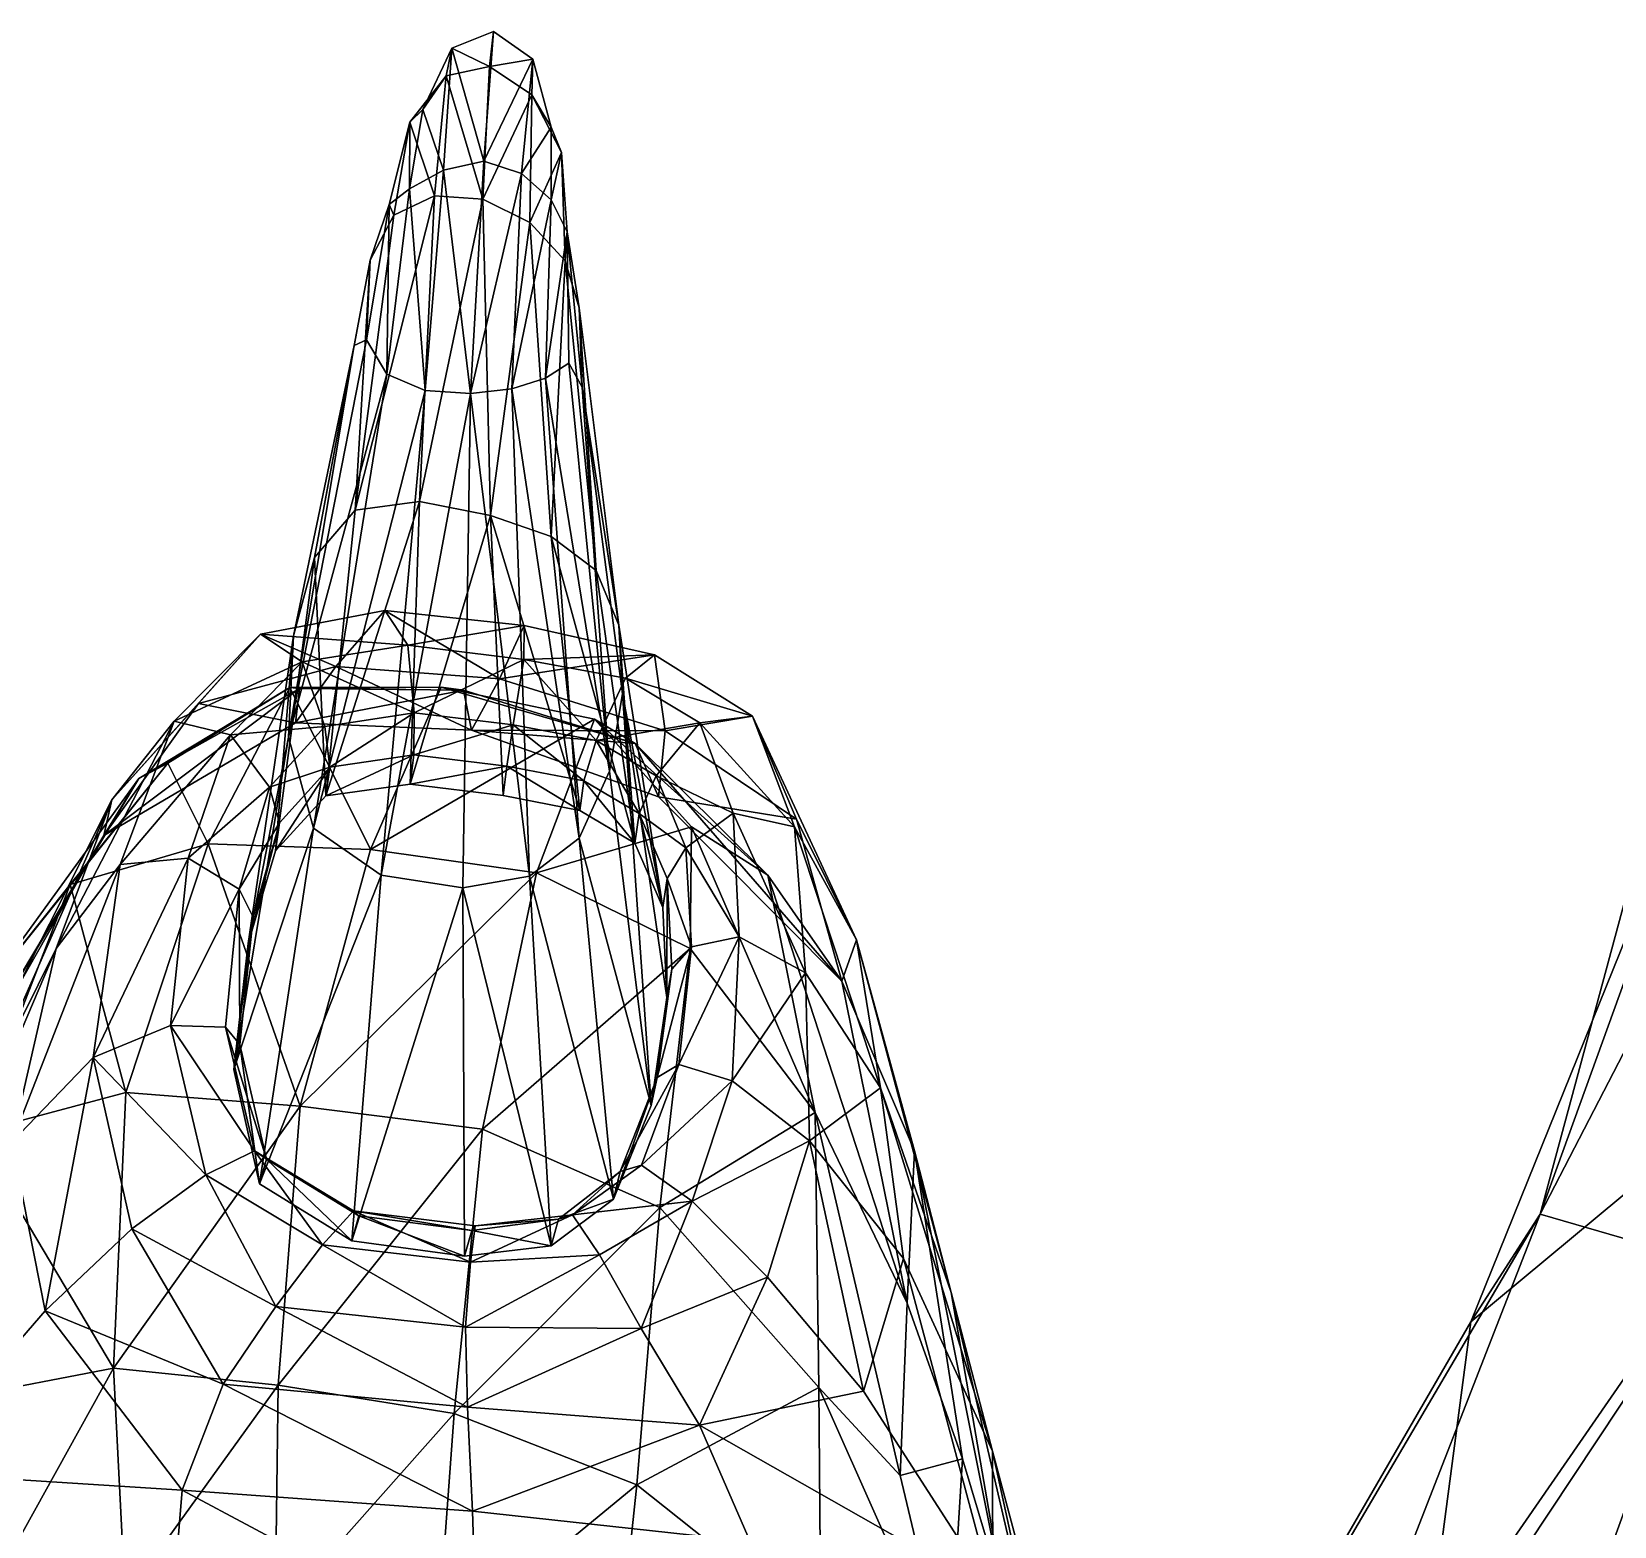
# Model space of a CAD drawing. Extents: x -76 to 76, y -20 to 79.
# Drawn here: x -5.018 to -2.547, y 14.537 to 16.873 of the extents above; entities that cross this region are included whole.
import ezdxf

# ---------------------------------------------------------------- set-up
doc = ezdxf.new("R2010")
doc.units = 0

msp = doc.modelspace()

# ---------------------------------------------------------------- linework, layer by layer
for points in [[(-4.3125, 16.6702, 9.1758), (-4.2972, 16.8726, 9.2637), (-4.3621, 16.8466, 9.2301)], [(-4.3621, 16.8466, 9.2301), (-4.2972, 16.8726, 9.2637), (-4.3032, 16.818, 9.108)], [(-4.2358, 16.8298, 9.2412), (-4.2972, 16.8726, 9.2637), (-4.3125, 16.6702, 9.1758)], [(-4.3032, 16.818, 9.108), (-4.2972, 16.8726, 9.2637), (-4.2358, 16.8298, 9.2412)], [(-4.3751, 16.656, 9.1521), (-4.3621, 16.8466, 9.2301), (-4.4075, 16.7509, 9.1352)], [(-4.3621, 16.8466, 9.2301), (-4.3711, 16.8033, 9.0856), (-4.4075, 16.7509, 9.1352)], [(-4.3751, 16.656, 9.1521), (-4.3125, 16.6702, 9.1758), (-4.3621, 16.8466, 9.2301)], [(-4.3711, 16.8033, 9.0856), (-4.3621, 16.8466, 9.2301), (-4.3032, 16.818, 9.108)], [(-4.3711, 16.8033, 9.0856), (-4.3032, 16.818, 9.108), (-4.3136, 16.6108, 8.7884)], [(-4.3032, 16.818, 9.108), (-4.2372, 16.7741, 9.0992), (-4.3136, 16.6108, 8.7884)], [(-4.2536, 16.6508, 9.1576), (-4.2358, 16.8298, 9.2412), (-4.3125, 16.6702, 9.1758)], [(-4.2372, 16.7741, 9.0992), (-4.3032, 16.818, 9.108), (-4.2358, 16.8298, 9.2412)], [(-4.2358, 16.8298, 9.2412), (-4.2536, 16.6508, 9.1576), (-4.207, 16.7233, 9.1503)], [(-4.2372, 16.7741, 9.0992), (-4.2358, 16.8298, 9.2412), (-4.207, 16.7233, 9.1503)], [(-4.3711, 16.8033, 9.0856), (-4.3893, 16.6161, 8.7863), (-4.4278, 16.7312, 9.0419)], [(-4.3711, 16.8033, 9.0856), (-4.4278, 16.7312, 9.0419), (-4.4075, 16.7509, 9.1352)], [(-4.3893, 16.6161, 8.7863), (-4.3711, 16.8033, 9.0856), (-4.3136, 16.6108, 8.7884)], [(-4.2372, 16.7741, 9.0992), (-4.2405, 16.5742, 8.7977), (-4.3136, 16.6108, 8.7884)], [(-4.2372, 16.7741, 9.0992), (-4.1909, 16.6839, 9.0626), (-4.2405, 16.5742, 8.7977)], [(-4.1909, 16.6839, 9.0626), (-4.2372, 16.7741, 9.0992), (-4.207, 16.7233, 9.1503)], [(-4.4286, 16.6271, 9.0885), (-4.3751, 16.656, 9.1521), (-4.4075, 16.7509, 9.1352)], [(-4.4286, 16.6271, 9.0885), (-4.4075, 16.7509, 9.1352), (-4.4278, 16.7312, 9.0419)], [(-4.4602, 16.6027, 8.987), (-4.4278, 16.7312, 9.0419), (-4.4529, 16.5858, 8.7895)], [(-4.4602, 16.6027, 8.987), (-4.4286, 16.6271, 9.0885), (-4.4278, 16.7312, 9.0419)], [(-4.3893, 16.6161, 8.7863), (-4.4529, 16.5858, 8.7895), (-4.4278, 16.7312, 9.0419)], [(-4.2536, 16.6508, 9.1576), (-4.2073, 16.6099, 9.0992), (-4.207, 16.7233, 9.1503)], [(-4.1909, 16.6839, 9.0626), (-4.207, 16.7233, 9.1503), (-4.2073, 16.6099, 9.0992)], [(-4.3125, 16.6702, 9.1758), (-4.3751, 16.656, 9.1521), (-4.3332, 16.3073, 8.9284)], [(-4.2536, 16.6508, 9.1576), (-4.3125, 16.6702, 9.1758), (-4.3332, 16.3073, 8.9284)], [(-4.1909, 16.6839, 9.0626), (-4.1853, 16.5147, 8.8071), (-4.2405, 16.5742, 8.7977)], [(-4.1823, 16.5596, 9.0019), (-4.1909, 16.6839, 9.0626), (-4.2073, 16.6099, 9.0992)], [(-4.1909, 16.6839, 9.0626), (-4.1823, 16.5596, 9.0019), (-4.1853, 16.5147, 8.8071)], [(-4.3751, 16.656, 9.1521), (-4.4286, 16.6271, 9.0885), (-4.404, 16.3122, 8.9194)], [(-4.3751, 16.656, 9.1521), (-4.404, 16.3122, 8.9194), (-4.3332, 16.3073, 8.9284)], [(-4.2687, 16.3144, 8.9207), (-4.2536, 16.6508, 9.1576), (-4.3332, 16.3073, 8.9284)], [(-4.2536, 16.6508, 9.1576), (-4.2687, 16.3144, 8.9207), (-4.2073, 16.6099, 9.0992)], [(-4.4128, 16.1386, 7.9782), (-4.513, 16.125, 8.0215), (-4.3893, 16.6161, 8.7863)], [(-4.513, 16.125, 8.0215), (-4.4529, 16.5858, 8.7895), (-4.3893, 16.6161, 8.7863)], [(-4.4286, 16.6271, 9.0885), (-4.4639, 16.3374, 8.8924), (-4.404, 16.3122, 8.9194)], [(-4.4286, 16.6271, 9.0885), (-4.4602, 16.6027, 8.987), (-4.4639, 16.3374, 8.8924)], [(-4.4128, 16.1386, 7.9782), (-4.3893, 16.6161, 8.7863), (-4.3136, 16.6108, 8.7884)], [(-4.4602, 16.6027, 8.987), (-4.4898, 16.5154, 8.7963), (-4.4957, 16.3909, 8.846)], [(-4.4602, 16.6027, 8.987), (-4.4957, 16.3909, 8.846), (-4.4639, 16.3374, 8.8924)], [(-4.4898, 16.5154, 8.7963), (-4.4602, 16.6027, 8.987), (-4.4529, 16.5858, 8.7895)], [(-4.3021, 16.1166, 7.9562), (-4.4128, 16.1386, 7.9782), (-4.3136, 16.6108, 8.7884)], [(-4.3021, 16.1166, 7.9562), (-4.3136, 16.6108, 8.7884), (-4.2405, 16.5742, 8.7977)], [(-4.2687, 16.3144, 8.9207), (-4.2158, 16.3311, 8.8953), (-4.2073, 16.6099, 9.0992)], [(-4.1823, 16.5596, 9.0019), (-4.2073, 16.6099, 9.0992), (-4.2158, 16.3311, 8.8953)], [(-4.4898, 16.5154, 8.7963), (-4.4529, 16.5858, 8.7895), (-4.513, 16.125, 8.0215)], [(-4.2069, 16.0841, 7.9795), (-4.3021, 16.1166, 7.9562), (-4.2405, 16.5742, 8.7977)], [(-4.2069, 16.0841, 7.9795), (-4.2405, 16.5742, 8.7977), (-4.1853, 16.5147, 8.8071)], [(-4.1797, 16.3548, 8.851), (-4.1823, 16.5596, 9.0019), (-4.2158, 16.3311, 8.8953)], [(-4.1823, 16.5596, 9.0019), (-4.1633, 16.4411, 8.8094), (-4.1853, 16.5147, 8.8071)], [(-4.1823, 16.5596, 9.0019), (-4.1797, 16.3548, 8.851), (-4.1589, 16.3169, 8.736)], [(-4.1633, 16.4411, 8.8094), (-4.1823, 16.5596, 9.0019), (-4.1589, 16.3169, 8.736)], [(-4.5768, 16.0509, 8.0619), (-4.4898, 16.5154, 8.7963), (-4.513, 16.125, 8.0215)], [(-4.4898, 16.5154, 8.7963), (-4.5768, 16.0509, 8.0619), (-4.5146, 16.3822, 8.7309)], [(-4.4898, 16.5154, 8.7963), (-4.5146, 16.3822, 8.7309), (-4.4957, 16.3909, 8.846)], [(-4.1368, 16.0305, 8.0226), (-4.2069, 16.0841, 7.9795), (-4.1853, 16.5147, 8.8071)], [(-4.1368, 16.0305, 8.0226), (-4.1853, 16.5147, 8.8071), (-4.1633, 16.4411, 8.8094)], [(-4.1012, 15.9455, 8.0599), (-4.1368, 16.0305, 8.0226), (-4.1633, 16.4411, 8.8094)], [(-4.1012, 15.9455, 8.0599), (-4.1633, 16.4411, 8.8094), (-4.1589, 16.3169, 8.736)], [(-4.6173, 15.7701, 8.1741), (-4.4957, 16.3909, 8.846), (-4.5146, 16.3822, 8.7309)], [(-4.4957, 16.3909, 8.846), (-4.6173, 15.7701, 8.1741), (-4.4639, 16.3374, 8.8924)], [(-4.6097, 15.9285, 8.1094), (-4.6173, 15.7701, 8.1741), (-4.5146, 16.3822, 8.7309)], [(-4.5768, 16.0509, 8.0619), (-4.6097, 15.9285, 8.1094), (-4.5146, 16.3822, 8.7309)], [(-4.1158, 15.7173, 8.1763), (-4.1797, 16.3548, 8.851), (-4.2158, 16.3311, 8.8953)], [(-4.1797, 16.3548, 8.851), (-4.1158, 15.7173, 8.1763), (-4.1589, 16.3169, 8.736)], [(-4.6173, 15.7701, 8.1741), (-4.5785, 15.6282, 8.232), (-4.4639, 16.3374, 8.8924)], [(-4.404, 16.3122, 8.9194), (-4.4639, 16.3374, 8.8924), (-4.5785, 15.6282, 8.232)], [(-4.2407, 15.553, 8.2643), (-4.2687, 16.3144, 8.9207), (-4.3332, 16.3073, 8.9284)], [(-4.1635, 15.6125, 8.2393), (-4.2158, 16.3311, 8.8953), (-4.2687, 16.3144, 8.9207)], [(-4.2407, 15.553, 8.2643), (-4.1635, 15.6125, 8.2393), (-4.2687, 16.3144, 8.9207)], [(-4.1635, 15.6125, 8.2393), (-4.1158, 15.7173, 8.1763), (-4.2158, 16.3311, 8.8953)], [(-4.1158, 15.7173, 8.1763), (-4.0957, 15.8381, 8.1062), (-4.1589, 16.3169, 8.736)], [(-4.0957, 15.8381, 8.1062), (-4.1012, 15.9455, 8.0599), (-4.1589, 16.3169, 8.736)], [(-4.4724, 15.555, 8.2589), (-4.404, 16.3122, 8.9194), (-4.5785, 15.6282, 8.232)], [(-4.404, 16.3122, 8.9194), (-4.4724, 15.555, 8.2589), (-4.3332, 16.3073, 8.9284)], [(-4.4724, 15.555, 8.2589), (-4.345, 15.5351, 8.266), (-4.3332, 16.3073, 8.9284)], [(-4.345, 15.5351, 8.266), (-4.2407, 15.553, 8.2643), (-4.3332, 16.3073, 8.9284)], [(-2.3154, 15.9855, 15.0206), (-2.3496, 16.184, 14.2171), (-2.6624, 15.0251, 14.1059)], [(-2.6624, 15.0251, 14.1059), (-2.3496, 16.184, 14.2171), (-2.0819, 16.1469, 13.7077)], [(-2.3914, 14.9463, 13.5537), (-2.6624, 15.0251, 14.1059), (-2.0819, 16.1469, 13.7077)], [(-4.5768, 16.0509, 8.0619), (-4.513, 16.125, 8.0215), (-4.5589, 15.6785, 7.1974)], [(-4.4128, 16.1386, 7.9782), (-4.4273, 15.6969, 7.1424), (-4.5589, 15.6785, 7.1974)], [(-4.513, 16.125, 8.0215), (-4.4128, 16.1386, 7.9782), (-4.5589, 15.6785, 7.1974)], [(-4.4128, 16.1386, 7.9782), (-4.3021, 16.1166, 7.9562), (-4.4273, 15.6969, 7.1424)], [(-4.3021, 16.1166, 7.9562), (-4.2821, 15.6791, 7.1173), (-4.4273, 15.6969, 7.1424)], [(-4.2069, 16.0841, 7.9795), (-4.1621, 15.6559, 7.1514), (-4.3021, 16.1166, 7.9562)], [(-4.1621, 15.6559, 7.1514), (-4.2821, 15.6791, 7.1173), (-4.3021, 16.1166, 7.9562)], [(-4.2069, 16.0841, 7.9795), (-4.1368, 16.0305, 8.0226), (-4.0762, 15.605, 7.2115)], [(-4.1621, 15.6559, 7.1514), (-4.2069, 16.0841, 7.9795), (-4.0762, 15.605, 7.2115)], [(-4.5768, 16.0509, 8.0619), (-4.6378, 15.5929, 7.253), (-4.6097, 15.9285, 8.1094)], [(-4.6378, 15.5929, 7.253), (-4.5768, 16.0509, 8.0619), (-4.5589, 15.6785, 7.1974)], [(-4.1368, 16.0305, 8.0226), (-4.1012, 15.9455, 8.0599), (-4.0762, 15.605, 7.2115)], [(-4.4309, 15.9139, 7.2531), (-4.4667, 15.9685, 7.0961), (-4.6613, 15.9315, 7.1436)], [(-4.4667, 15.9685, 7.0961), (-4.5436, 15.8807, 6.8233), (-4.6613, 15.9315, 7.1436)], [(-4.5436, 15.8807, 6.8233), (-4.4667, 15.9685, 7.0961), (-4.288, 15.8614, 6.8517)], [(-4.4667, 15.9685, 7.0961), (-4.2492, 15.9448, 7.0906), (-4.288, 15.8614, 6.8517)], [(-4.4667, 15.9685, 7.0961), (-4.4309, 15.9139, 7.2531), (-4.2492, 15.9448, 7.0906)], [(-2.7707, 14.8568, 14.9312), (-2.3154, 15.9855, 15.0206), (-2.6624, 15.0251, 14.1059)], [(-2.3154, 15.9855, 15.0206), (-2.7707, 14.8568, 14.9312), (-2.0647, 15.4438, 16.1168)], [(-4.4309, 15.9139, 7.2531), (-4.2499, 15.8919, 7.232), (-4.2492, 15.9448, 7.0906)], [(-4.288, 15.8614, 6.8517), (-4.2492, 15.9448, 7.0906), (-4.0458, 15.8988, 7.1215)], [(-4.0458, 15.8988, 7.1215), (-4.2492, 15.9448, 7.0906), (-4.2499, 15.8919, 7.232)], [(-4.1012, 15.9455, 8.0599), (-4.0957, 15.8381, 8.1062), (-4.0329, 15.504, 7.2641)], [(-4.1012, 15.9455, 8.0599), (-4.0329, 15.504, 7.2641), (-4.0762, 15.605, 7.2115)], [(-4.8934, 15.6723, 6.9426), (-4.7961, 15.7956, 7.2387), (-4.6613, 15.9315, 7.1436)], [(-4.7581, 15.8228, 6.8276), (-4.8934, 15.6723, 6.9426), (-4.6613, 15.9315, 7.1436)], [(-4.5962, 15.8881, 7.3131), (-4.6613, 15.9315, 7.1436), (-4.7961, 15.7956, 7.2387)], [(-4.5436, 15.8807, 6.8233), (-4.7581, 15.8228, 6.8276), (-4.6613, 15.9315, 7.1436)], [(-4.6173, 15.7701, 8.1741), (-4.6097, 15.9285, 8.1094), (-4.6803, 15.4478, 7.3294)], [(-4.6378, 15.5929, 7.253), (-4.6803, 15.4478, 7.3294), (-4.6097, 15.9285, 8.1094)], [(-4.5962, 15.8881, 7.3131), (-4.4309, 15.9139, 7.2531), (-4.6613, 15.9315, 7.1436)], [(-4.4309, 15.9139, 7.2531), (-4.5962, 15.8881, 7.3131), (-4.421, 15.8082, 7.3012)], [(-4.4309, 15.9139, 7.2531), (-4.421, 15.8082, 7.3012), (-4.2499, 15.8919, 7.232)], [(-4.029, 15.7801, 6.8346), (-4.288, 15.8614, 6.8517), (-4.0458, 15.8988, 7.1215)], [(-4.0909, 15.8623, 7.2743), (-4.0458, 15.8988, 7.1215), (-4.2499, 15.8919, 7.232)], [(-4.0458, 15.8988, 7.1215), (-4.0909, 15.8623, 7.2743), (-3.8929, 15.8031, 7.1905)], [(-4.029, 15.7801, 6.8346), (-4.0458, 15.8988, 7.1215), (-3.8929, 15.8031, 7.1905)], [(-4.7081, 15.7739, 7.3875), (-4.5962, 15.8881, 7.3131), (-4.7961, 15.7956, 7.2387)], [(-4.5436, 15.8807, 6.8233), (-4.6066, 15.7927, 6.5402), (-4.7581, 15.8228, 6.8276)], [(-4.5962, 15.8881, 7.3131), (-4.7081, 15.7739, 7.3875), (-4.5608, 15.7871, 7.3587)], [(-4.6066, 15.7927, 6.5402), (-4.5436, 15.8807, 6.8233), (-4.3313, 15.7811, 6.5922)], [(-4.5962, 15.8881, 7.3131), (-4.5608, 15.7871, 7.3587), (-4.421, 15.8082, 7.3012)], [(-4.5436, 15.8807, 6.8233), (-4.288, 15.8614, 6.8517), (-4.3313, 15.7811, 6.5922)], [(-4.421, 15.8082, 7.3012), (-4.2667, 15.7896, 7.2757), (-4.2499, 15.8919, 7.232)], [(-4.2499, 15.8919, 7.232), (-4.2667, 15.7896, 7.2757), (-4.1368, 15.7653, 7.3126)], [(-4.0909, 15.8623, 7.2743), (-4.2499, 15.8919, 7.232), (-4.1368, 15.7653, 7.3126)], [(-4.6003, 15.8465, 6.352), (-4.851, 15.706, 6.0035), (-4.9056, 15.6167, 6.2481)], [(-4.6066, 15.7927, 6.5402), (-4.6003, 15.8465, 6.352), (-4.9056, 15.6167, 6.2481)], [(-4.6003, 15.8465, 6.352), (-4.6154, 15.8482, 5.9797), (-4.851, 15.706, 6.0035)], [(-4.6154, 15.8482, 5.9797), (-4.8058, 15.7298, 5.7657), (-4.851, 15.706, 6.0035)], [(-4.6154, 15.8482, 5.9797), (-4.7427, 15.6036, 5.1443), (-4.8058, 15.7298, 5.7657)], [(-4.7427, 15.6036, 5.1443), (-4.6154, 15.8482, 5.9797), (-4.4891, 15.5946, 5.1277)], [(-4.6154, 15.8482, 5.9797), (-4.3791, 15.8483, 5.9863), (-4.4891, 15.5946, 5.1277)], [(-4.6154, 15.8482, 5.9797), (-4.6003, 15.8465, 6.352), (-4.3791, 15.8483, 5.9863)], [(-4.6003, 15.8465, 6.352), (-4.6066, 15.7927, 6.5402), (-4.3441, 15.8436, 6.3891)], [(-4.6003, 15.8465, 6.352), (-4.3441, 15.8436, 6.3891), (-4.3791, 15.8483, 5.9863)], [(-4.4891, 15.5946, 5.1277), (-4.3791, 15.8483, 5.9863), (-4.1394, 15.7985, 5.955)], [(-4.0761, 15.7606, 6.3364), (-4.1394, 15.7985, 5.955), (-4.3791, 15.8483, 5.9863)], [(-4.3441, 15.8436, 6.3891), (-4.0761, 15.7606, 6.3364), (-4.3791, 15.8483, 5.9863)], [(-4.288, 15.8614, 6.8517), (-4.029, 15.7801, 6.8346), (-4.3313, 15.7811, 6.5922)], [(-4.0909, 15.8623, 7.2743), (-4.1368, 15.7653, 7.3126), (-3.9749, 15.793, 7.3505)], [(-4.0909, 15.8623, 7.2743), (-3.9749, 15.793, 7.3505), (-3.8929, 15.8031, 7.1905)], [(-4.8934, 15.6723, 6.9426), (-4.7581, 15.8228, 6.8276), (-4.9056, 15.6167, 6.2481)], [(-4.6066, 15.7927, 6.5402), (-4.9056, 15.6167, 6.2481), (-4.7581, 15.8228, 6.8276)], [(-4.6066, 15.7927, 6.5402), (-4.3313, 15.7811, 6.5922), (-4.3441, 15.8436, 6.3891)], [(-4.0761, 15.7606, 6.3364), (-4.3441, 15.8436, 6.3891), (-4.3313, 15.7811, 6.5922)], [(-4.1158, 15.7173, 8.1763), (-4.0511, 15.195, 7.4583), (-4.0957, 15.8381, 8.1062)], [(-4.0511, 15.195, 7.4583), (-4.0266, 15.3638, 7.3371), (-4.0957, 15.8381, 8.1062)], [(-4.0957, 15.8381, 8.1062), (-4.0266, 15.3638, 7.3371), (-4.0329, 15.504, 7.2641)], [(-4.8934, 15.6723, 6.9426), (-4.9803, 15.4402, 7.131), (-4.7961, 15.7956, 7.2387)], [(-4.9803, 15.4402, 7.131), (-4.8802, 15.5714, 7.383), (-4.7961, 15.7956, 7.2387)], [(-4.7081, 15.7739, 7.3875), (-4.7961, 15.7956, 7.2387), (-4.8802, 15.5714, 7.383)], [(-4.421, 15.8082, 7.3012), (-4.5608, 15.7871, 7.3587), (-4.5529, 15.7235, 7.3033)], [(-4.4215, 15.7426, 7.2473), (-4.421, 15.8082, 7.3012), (-4.5529, 15.7235, 7.3033)], [(-4.2299, 15.5586, 5.0994), (-4.4891, 15.5946, 5.1277), (-4.1394, 15.7985, 5.955)], [(-4.421, 15.8082, 7.3012), (-4.4215, 15.7426, 7.2473), (-4.2667, 15.7896, 7.2757)], [(-4.2299, 15.5586, 5.0994), (-4.1394, 15.7985, 5.955), (-3.988, 15.6302, 5.7188)], [(-4.0761, 15.7606, 6.3364), (-3.8688, 15.5549, 5.9637), (-4.1394, 15.7985, 5.955)], [(-3.8688, 15.5549, 5.9637), (-3.988, 15.6302, 5.7188), (-4.1394, 15.7985, 5.955)], [(-3.8239, 15.6424, 6.8522), (-4.029, 15.7801, 6.8346), (-3.8929, 15.8031, 7.1905)], [(-3.827, 15.6305, 7.2995), (-3.8929, 15.8031, 7.1905), (-3.9749, 15.793, 7.3505)], [(-3.73, 15.4539, 6.9849), (-3.8239, 15.6424, 6.8522), (-3.8929, 15.8031, 7.1905)], [(-3.827, 15.6305, 7.2995), (-3.73, 15.4539, 6.9849), (-3.8929, 15.8031, 7.1905)], [(-4.7741, 15.5813, 7.4936), (-4.7081, 15.7739, 7.3875), (-4.8802, 15.5714, 7.383)], [(-4.7081, 15.7739, 7.3875), (-4.7741, 15.5813, 7.4936), (-4.6472, 15.6924, 7.4177)], [(-4.7081, 15.7739, 7.3875), (-4.6472, 15.6924, 7.4177), (-4.5608, 15.7871, 7.3587)], [(-4.5529, 15.7235, 7.3033), (-4.5608, 15.7871, 7.3587), (-4.6472, 15.6924, 7.4177)], [(-4.4215, 15.7426, 7.2473), (-4.2762, 15.7249, 7.221), (-4.2667, 15.7896, 7.2757)], [(-4.029, 15.7801, 6.8346), (-4.0394, 15.6771, 6.533), (-4.3313, 15.7811, 6.5922)], [(-4.0394, 15.6771, 6.533), (-4.0761, 15.7606, 6.3364), (-4.3313, 15.7811, 6.5922)], [(-4.2762, 15.7249, 7.221), (-4.1561, 15.7021, 7.2558), (-4.2667, 15.7896, 7.2757)], [(-4.1561, 15.7021, 7.2558), (-4.1368, 15.7653, 7.3126), (-4.2667, 15.7896, 7.2757)], [(-4.1368, 15.7653, 7.3126), (-4.0429, 15.7098, 7.3773), (-3.9749, 15.793, 7.3505)], [(-3.9231, 15.6516, 7.4309), (-3.9749, 15.793, 7.3505), (-4.0429, 15.7098, 7.3773)], [(-4.029, 15.7801, 6.8346), (-3.8239, 15.6424, 6.8522), (-4.0394, 15.6771, 6.533)], [(-3.9231, 15.6516, 7.4309), (-3.827, 15.6305, 7.2995), (-3.9749, 15.793, 7.3505)], [(-4.6173, 15.7701, 8.1741), (-4.7025, 15.2509, 7.4471), (-4.5785, 15.6282, 8.232)], [(-4.7025, 15.2509, 7.4471), (-4.6173, 15.7701, 8.1741), (-4.6803, 15.4478, 7.3294)], [(-4.1561, 15.7021, 7.2558), (-4.0698, 15.6513, 7.3163), (-4.1368, 15.7653, 7.3126)], [(-4.0698, 15.6513, 7.3163), (-4.0429, 15.7098, 7.3773), (-4.1368, 15.7653, 7.3126)], [(-4.0761, 15.7606, 6.3364), (-4.0394, 15.6771, 6.533), (-3.7533, 15.3891, 6.2272)], [(-3.8688, 15.5549, 5.9637), (-4.0761, 15.7606, 6.3364), (-3.7533, 15.3891, 6.2272)], [(-5.1029, 15.3585, 5.1221), (-4.851, 15.706, 6.0035), (-4.8058, 15.7298, 5.7657)], [(-4.9581, 15.5401, 5.1441), (-5.1029, 15.3585, 5.1221), (-4.8058, 15.7298, 5.7657)], [(-4.7427, 15.6036, 5.1443), (-4.9581, 15.5401, 5.1441), (-4.8058, 15.7298, 5.7657)], [(-4.6313, 15.6363, 7.3578), (-4.5529, 15.7235, 7.3033), (-4.6472, 15.6924, 7.4177)], [(-4.6313, 15.6363, 7.3578), (-4.6378, 15.5929, 7.253), (-4.5529, 15.7235, 7.3033)], [(-4.6378, 15.5929, 7.253), (-4.5589, 15.6785, 7.1974), (-4.5529, 15.7235, 7.3033)], [(-4.4215, 15.7426, 7.2473), (-4.5529, 15.7235, 7.3033), (-4.5589, 15.6785, 7.1974)], [(-4.4273, 15.6969, 7.1424), (-4.4215, 15.7426, 7.2473), (-4.5589, 15.6785, 7.1974)], [(-4.4215, 15.7426, 7.2473), (-4.4273, 15.6969, 7.1424), (-4.2762, 15.7249, 7.221)], [(-4.4273, 15.6969, 7.1424), (-4.2821, 15.6791, 7.1173), (-4.2762, 15.7249, 7.221)], [(-4.2762, 15.7249, 7.221), (-4.2821, 15.6791, 7.1173), (-4.1621, 15.6559, 7.1514)], [(-4.1561, 15.7021, 7.2558), (-4.2762, 15.7249, 7.221), (-4.1621, 15.6559, 7.1514)], [(-5.1029, 15.3585, 5.1221), (-5.2006, 15.1237, 5.1077), (-4.851, 15.706, 6.0035)], [(-5.2006, 15.1237, 5.1077), (-4.9056, 15.6167, 6.2481), (-4.851, 15.706, 6.0035)], [(-4.1158, 15.7173, 8.1763), (-4.1635, 15.6125, 8.2393), (-4.0511, 15.195, 7.4583)], [(-4.1561, 15.7021, 7.2558), (-4.1621, 15.6559, 7.1514), (-4.0762, 15.605, 7.2115)], [(-4.0698, 15.6513, 7.3163), (-4.1561, 15.7021, 7.2558), (-4.0762, 15.605, 7.2115)], [(-3.9966, 15.5977, 7.4349), (-4.0429, 15.7098, 7.3773), (-4.0698, 15.6513, 7.3163)], [(-3.9966, 15.5977, 7.4349), (-3.9231, 15.6516, 7.4309), (-4.0429, 15.7098, 7.3773)], [(-4.8934, 15.6723, 6.9426), (-5.0396, 15.3815, 6.3046), (-5.1209, 15.1572, 6.4937)], [(-4.9803, 15.4402, 7.131), (-4.8934, 15.6723, 6.9426), (-5.1209, 15.1572, 6.4937)], [(-5.0396, 15.3815, 6.3046), (-4.8934, 15.6723, 6.9426), (-4.9056, 15.6167, 6.2481)], [(-4.7741, 15.5813, 7.4936), (-4.6942, 15.5328, 7.498), (-4.6472, 15.6924, 7.4177)], [(-4.6313, 15.6363, 7.3578), (-4.6472, 15.6924, 7.4177), (-4.6942, 15.5328, 7.498)], [(-3.8239, 15.6424, 6.8522), (-3.7533, 15.3891, 6.2272), (-4.0394, 15.6771, 6.533)], [(-4.0698, 15.6513, 7.3163), (-4.0762, 15.605, 7.2115), (-4.0329, 15.504, 7.2641)], [(-4.0258, 15.5494, 7.3674), (-3.9966, 15.5977, 7.4349), (-4.0698, 15.6513, 7.3163)], [(-4.0258, 15.5494, 7.3674), (-4.0698, 15.6513, 7.3163), (-4.0329, 15.504, 7.2641)], [(-3.9231, 15.6516, 7.4309), (-3.9966, 15.5977, 7.4349), (-3.9136, 15.4584, 7.5374)], [(-3.9231, 15.6516, 7.4309), (-3.9136, 15.4584, 7.5374), (-3.81, 15.4024, 7.4481)], [(-3.827, 15.6305, 7.2995), (-3.9231, 15.6516, 7.4309), (-3.81, 15.4024, 7.4481)], [(-4.7025, 15.2509, 7.4471), (-4.6625, 15.0727, 7.5543), (-4.5785, 15.6282, 8.232)], [(-4.6727, 15.4891, 7.4314), (-4.6313, 15.6363, 7.3578), (-4.6942, 15.5328, 7.498)], [(-4.6313, 15.6363, 7.3578), (-4.6727, 15.4891, 7.4314), (-4.6803, 15.4478, 7.3294)], [(-4.6378, 15.5929, 7.253), (-4.6313, 15.6363, 7.3578), (-4.6803, 15.4478, 7.3294)], [(-4.4724, 15.555, 8.2589), (-4.5785, 15.6282, 8.232), (-4.6625, 15.0727, 7.5543)], [(-3.9901, 15.4402, 5.0676), (-4.2299, 15.5586, 5.0994), (-3.988, 15.6302, 5.7188)], [(-3.795, 15.184, 5.0408), (-3.9901, 15.4402, 5.0676), (-3.988, 15.6302, 5.7188)], [(-3.8688, 15.5549, 5.9637), (-3.795, 15.184, 5.0408), (-3.988, 15.6302, 5.7188)], [(-3.73, 15.4539, 6.9849), (-3.827, 15.6305, 7.2995), (-3.6925, 15.2225, 7.1813)], [(-3.827, 15.6305, 7.2995), (-3.81, 15.4024, 7.4481), (-3.6925, 15.2225, 7.1813)], [(-3.8239, 15.6424, 6.8522), (-3.73, 15.4539, 6.9849), (-3.7533, 15.3891, 6.2272)], [(-5.0396, 15.3815, 6.3046), (-4.9056, 15.6167, 6.2481), (-5.2006, 15.1237, 5.1077)], [(-4.7427, 15.6036, 5.1443), (-4.8714, 15.2151, 4.2389), (-4.9581, 15.5401, 5.1441)], [(-4.8714, 15.2151, 4.2389), (-4.7427, 15.6036, 5.1443), (-4.5989, 15.194, 4.2069)], [(-4.7427, 15.6036, 5.1443), (-4.4891, 15.5946, 5.1277), (-4.5989, 15.194, 4.2069)], [(-4.1635, 15.6125, 8.2393), (-4.2407, 15.553, 8.2643), (-4.11, 15.0486, 7.5684)], [(-4.1635, 15.6125, 8.2393), (-4.11, 15.0486, 7.5684), (-4.0511, 15.195, 7.4583)], [(-3.9966, 15.5977, 7.4349), (-4.0258, 15.5494, 7.3674), (-3.9881, 15.4428, 7.5128)], [(-3.9966, 15.5977, 7.4349), (-3.9881, 15.4428, 7.5128), (-3.9136, 15.4584, 7.5374)], [(-4.8018, 15.32, 7.6482), (-4.7741, 15.5813, 7.4936), (-4.9226, 15.2697, 7.5779)], [(-4.7741, 15.5813, 7.4936), (-4.8802, 15.5714, 7.383), (-4.9226, 15.2697, 7.5779)], [(-4.7741, 15.5813, 7.4936), (-4.8018, 15.32, 7.6482), (-4.6942, 15.5328, 7.498)], [(-4.4891, 15.5946, 5.1277), (-4.2299, 15.5586, 5.0994), (-4.5989, 15.194, 4.2069)], [(-5.0497, 15.1374, 7.3557), (-4.9226, 15.2697, 7.5779), (-4.8802, 15.5714, 7.383)], [(-4.9803, 15.4402, 7.131), (-5.0497, 15.1374, 7.3557), (-4.8802, 15.5714, 7.383)], [(-4.5185, 14.9836, 7.5993), (-4.4724, 15.555, 8.2589), (-4.6625, 15.0727, 7.5543)], [(-4.2299, 15.5586, 5.0994), (-4.3141, 15.1581, 4.1772), (-4.5989, 15.194, 4.2069)], [(-4.4724, 15.555, 8.2589), (-4.5185, 14.9836, 7.5993), (-4.345, 15.5351, 8.266)], [(-4.2407, 15.553, 8.2643), (-4.345, 15.5351, 8.266), (-4.2069, 14.9756, 7.6083)], [(-4.2299, 15.5586, 5.0994), (-3.9901, 15.4402, 5.0676), (-4.3141, 15.1581, 4.1772)], [(-4.2407, 15.553, 8.2643), (-4.2069, 14.9756, 7.6083), (-4.11, 15.0486, 7.5684)], [(-4.0258, 15.5494, 7.3674), (-4.0329, 15.504, 7.2641), (-4.0266, 15.3638, 7.3371)], [(-4.0184, 15.4081, 7.4376), (-4.0258, 15.5494, 7.3674), (-4.0266, 15.3638, 7.3371)], [(-4.0258, 15.5494, 7.3674), (-4.0184, 15.4081, 7.4376), (-3.9881, 15.4428, 7.5128)], [(-3.795, 15.184, 5.0408), (-3.8688, 15.5549, 5.9637), (-3.651, 14.8862, 5.0349)], [(-3.8688, 15.5549, 5.9637), (-3.7533, 15.3891, 6.2272), (-3.651, 14.8862, 5.0349)], [(-5.1029, 15.3585, 5.1221), (-4.9581, 15.5401, 5.1441), (-5.1092, 15.1517, 4.2437)], [(-4.8714, 15.2151, 4.2389), (-5.1092, 15.1517, 4.2437), (-4.9581, 15.5401, 5.1441)], [(-4.8018, 15.32, 7.6482), (-4.7159, 15.3173, 7.6195), (-4.6942, 15.5328, 7.498)], [(-4.7159, 15.3173, 7.6195), (-4.6933, 15.2902, 7.5448), (-4.6942, 15.5328, 7.498)], [(-4.6933, 15.2902, 7.5448), (-4.6727, 15.4891, 7.4314), (-4.6942, 15.5328, 7.498)], [(-4.5185, 14.9836, 7.5993), (-4.3427, 14.9593, 7.6084), (-4.345, 15.5351, 8.266)], [(-4.345, 15.5351, 8.266), (-4.3427, 14.9593, 7.6084), (-4.2069, 14.9756, 7.6083)], [(-4.6933, 15.2902, 7.5448), (-4.7025, 15.2509, 7.4471), (-4.6727, 15.4891, 7.4314)], [(-4.7025, 15.2509, 7.4471), (-4.6803, 15.4478, 7.3294), (-4.6727, 15.4891, 7.4314)], [(-3.9245, 15.2337, 7.6918), (-3.9136, 15.4584, 7.5374), (-4.0075, 15.2592, 7.6383)], [(-3.9136, 15.4584, 7.5374), (-3.9881, 15.4428, 7.5128), (-4.0075, 15.2592, 7.6383)], [(-3.9136, 15.4584, 7.5374), (-3.9245, 15.2337, 7.6918), (-3.81, 15.4024, 7.4481)], [(-3.73, 15.4539, 6.9849), (-3.6399, 15.124, 6.3021), (-3.7533, 15.3891, 6.2272)], [(-3.73, 15.4539, 6.9849), (-3.6925, 15.2225, 7.1813), (-3.5822, 14.9027, 6.4904)], [(-3.6399, 15.124, 6.3021), (-3.73, 15.4539, 6.9849), (-3.5822, 14.9027, 6.4904)], [(-5.0497, 15.1374, 7.3557), (-4.9803, 15.4402, 7.131), (-5.214, 14.8912, 6.7266)], [(-4.9803, 15.4402, 7.131), (-5.1209, 15.1572, 6.4937), (-5.214, 14.8912, 6.7266)], [(-3.9901, 15.4402, 5.0676), (-4.0374, 15.0355, 4.137), (-4.3141, 15.1581, 4.1772)], [(-4.0415, 15.2387, 7.5555), (-4.0075, 15.2592, 7.6383), (-3.9881, 15.4428, 7.5128)], [(-4.0184, 15.4081, 7.4376), (-4.0415, 15.2387, 7.5555), (-3.9881, 15.4428, 7.5128)], [(-3.9901, 15.4402, 5.0676), (-3.795, 15.184, 5.0408), (-4.0374, 15.0355, 4.137)], [(-2.7707, 14.8568, 14.9312), (-2.8417, 14.3194, 15.8977), (-2.0647, 15.4438, 16.1168)], [(-2.2534, 13.7685, 17.1681), (-2.0647, 15.4438, 16.1168), (-2.8417, 14.3194, 15.8977)], [(-4.0415, 15.2387, 7.5555), (-4.0184, 15.4081, 7.4376), (-4.0511, 15.195, 7.4583)], [(-4.0184, 15.4081, 7.4376), (-4.0266, 15.3638, 7.3371), (-4.0511, 15.195, 7.4583)], [(-3.9245, 15.2337, 7.6918), (-3.8038, 15.1399, 7.6359), (-3.81, 15.4024, 7.4481)], [(-3.6925, 15.2225, 7.1813), (-3.81, 15.4024, 7.4481), (-3.8038, 15.1399, 7.6359)], [(-3.651, 14.8862, 5.0349), (-3.7533, 15.3891, 6.2272), (-3.6399, 15.124, 6.3021)], [(-4.8018, 15.32, 7.6482), (-4.9226, 15.2697, 7.5779), (-4.7467, 15.0866, 7.7872)], [(-4.8018, 15.32, 7.6482), (-4.7467, 15.0866, 7.7872), (-4.6703, 15.1239, 7.7297)], [(-4.7159, 15.3173, 7.6195), (-4.8018, 15.32, 7.6482), (-4.6703, 15.1239, 7.7297)], [(-4.6933, 15.2902, 7.5448), (-4.7159, 15.3173, 7.6195), (-4.6519, 15.1109, 7.6481)], [(-4.7159, 15.3173, 7.6195), (-4.6703, 15.1239, 7.7297), (-4.6519, 15.1109, 7.6481)], [(-4.7025, 15.2509, 7.4471), (-4.6933, 15.2902, 7.5448), (-4.6625, 15.0727, 7.5543)], [(-4.6933, 15.2902, 7.5448), (-4.6519, 15.1109, 7.6481), (-4.6625, 15.0727, 7.5543)], [(-5.0497, 15.1374, 7.3557), (-4.9974, 14.8739, 7.5829), (-4.9226, 15.2697, 7.5779)], [(-4.9974, 14.8739, 7.5829), (-4.8621, 15.0023, 7.7588), (-4.9226, 15.2697, 7.5779)], [(-4.9226, 15.2697, 7.5779), (-4.8621, 15.0023, 7.7588), (-4.7467, 15.0866, 7.7872)], [(-4.0415, 15.2387, 7.5555), (-4.0993, 15.0916, 7.6628), (-4.0075, 15.2592, 7.6383)], [(-4.0993, 15.0916, 7.6628), (-4.0658, 15.1015, 7.7506), (-4.0075, 15.2592, 7.6383)], [(-3.9245, 15.2337, 7.6918), (-4.0075, 15.2592, 7.6383), (-4.0658, 15.1015, 7.7506)], [(-4.0415, 15.2387, 7.5555), (-4.0511, 15.195, 7.4583), (-4.11, 15.0486, 7.5684)], [(-4.0993, 15.0916, 7.6628), (-4.0415, 15.2387, 7.5555), (-4.11, 15.0486, 7.5684)], [(-3.9869, 15.0455, 7.825), (-3.9245, 15.2337, 7.6918), (-4.0658, 15.1015, 7.7506)], [(-3.9245, 15.2337, 7.6918), (-3.9869, 15.0455, 7.825), (-3.8038, 15.1399, 7.6359)], [(-4.8714, 15.2151, 4.2389), (-4.8907, 14.7847, 3.657), (-5.1092, 15.1517, 4.2437)], [(-4.8907, 14.7847, 3.657), (-4.8714, 15.2151, 4.2389), (-4.5989, 15.194, 4.2069)], [(-3.6569, 14.9559, 7.3899), (-3.6925, 15.2225, 7.1813), (-3.8038, 15.1399, 7.6359)], [(-3.6569, 14.9559, 7.3899), (-3.518, 14.6549, 6.6765), (-3.6925, 15.2225, 7.1813)], [(-3.518, 14.6549, 6.6765), (-3.5822, 14.9027, 6.4904), (-3.6925, 15.2225, 7.1813)], [(-4.6333, 14.7579, 3.6175), (-4.8907, 14.7847, 3.657), (-4.5989, 15.194, 4.2069)], [(-4.6333, 14.7579, 3.6175), (-4.5989, 15.194, 4.2069), (-4.3141, 15.1581, 4.1772)], [(-3.795, 15.184, 5.0408), (-3.7891, 14.7546, 4.0737), (-4.0374, 15.0355, 4.137)], [(-3.795, 15.184, 5.0408), (-3.651, 14.8862, 5.0349), (-3.6621, 14.6169, 4.2778)], [(-3.7891, 14.7546, 4.0737), (-3.795, 15.184, 5.0408), (-3.6621, 14.6169, 4.2778)], [(-4.3584, 14.7138, 3.5962), (-4.6333, 14.7579, 3.6175), (-4.3141, 15.1581, 4.1772)], [(-4.3584, 14.7138, 3.5962), (-4.3141, 15.1581, 4.1772), (-4.0374, 15.0355, 4.137)], [(-4.9974, 14.8739, 7.5829), (-5.0497, 15.1374, 7.3557), (-5.2159, 14.6214, 7.112)], [(-4.8907, 14.7847, 3.657), (-5.1292, 14.7386, 3.6912), (-5.1092, 15.1517, 4.2437)], [(-3.9869, 15.0455, 7.825), (-3.8691, 14.9268, 7.8015), (-3.8038, 15.1399, 7.6359)], [(-3.8038, 15.1399, 7.6359), (-3.8691, 14.9268, 7.8015), (-3.7192, 14.7488, 7.5953)], [(-3.6569, 14.9559, 7.3899), (-3.8038, 15.1399, 7.6359), (-3.7192, 14.7488, 7.5953)], [(-4.7467, 15.0866, 7.7872), (-4.5642, 14.9774, 7.8463), (-4.6703, 15.1239, 7.7297)], [(-4.5642, 14.9774, 7.8463), (-4.5159, 15.0304, 7.776), (-4.6703, 15.1239, 7.7297)], [(-4.5073, 15.0223, 7.6913), (-4.6519, 15.1109, 7.6481), (-4.6703, 15.1239, 7.7297)], [(-4.5159, 15.0304, 7.776), (-4.5073, 15.0223, 7.6913), (-4.6703, 15.1239, 7.7297)], [(-4.5185, 14.9836, 7.5993), (-4.6625, 15.0727, 7.5543), (-4.6519, 15.1109, 7.6481)], [(-4.5073, 15.0223, 7.6913), (-4.5185, 14.9836, 7.5993), (-4.6519, 15.1109, 7.6481)], [(-3.5646, 14.6431, 5.0661), (-3.651, 14.8862, 5.0349), (-3.6399, 15.124, 6.3021)], [(-3.5646, 14.6431, 5.0661), (-3.6399, 15.124, 6.3021), (-3.5, 14.4269, 5.129)], [(-3.6399, 15.124, 6.3021), (-3.5822, 14.9027, 6.4904), (-3.5, 14.4269, 5.129)], [(-4.7467, 15.0866, 7.7872), (-4.8621, 15.0023, 7.7588), (-4.637, 14.8811, 7.861)], [(-4.5642, 14.9774, 7.8463), (-4.7467, 15.0866, 7.7872), (-4.637, 14.8811, 7.861)], [(-4.1955, 15.0172, 7.7009), (-4.1739, 15.0241, 7.789), (-4.0993, 15.0916, 7.6628)], [(-4.1955, 15.0172, 7.7009), (-4.0993, 15.0916, 7.6628), (-4.11, 15.0486, 7.5684)], [(-3.9869, 15.0455, 7.825), (-4.0658, 15.1015, 7.7506), (-4.1739, 15.0241, 7.789)], [(-4.1739, 15.0241, 7.789), (-4.0658, 15.1015, 7.7506), (-4.0993, 15.0916, 7.6628)], [(-4.5642, 14.9774, 7.8463), (-4.3329, 14.9499, 7.8613), (-4.5159, 15.0304, 7.776)], [(-4.5073, 15.0223, 7.6913), (-4.5159, 15.0304, 7.776), (-4.3312, 14.9994, 7.7003)], [(-4.3329, 14.9499, 7.8613), (-4.3259, 15.0071, 7.7864), (-4.5159, 15.0304, 7.776)], [(-4.5159, 15.0304, 7.776), (-4.3259, 15.0071, 7.7864), (-4.3312, 14.9994, 7.7003)], [(-4.0735, 14.6025, 3.5831), (-4.3584, 14.7138, 3.5962), (-4.0374, 15.0355, 4.137)], [(-4.2069, 14.9756, 7.6083), (-4.1955, 15.0172, 7.7009), (-4.11, 15.0486, 7.5684)], [(-4.1318, 14.9618, 7.8679), (-3.9869, 15.0455, 7.825), (-4.1739, 15.0241, 7.789)], [(-4.1318, 14.9618, 7.8679), (-4.0664, 14.8467, 7.8836), (-3.9869, 15.0455, 7.825)], [(-4.0735, 14.6025, 3.5831), (-4.0374, 15.0355, 4.137), (-3.7891, 14.7546, 4.0737)], [(-4.0664, 14.8467, 7.8836), (-3.8691, 14.9268, 7.8015), (-3.9869, 15.0455, 7.825)], [(-4.5185, 14.9836, 7.5993), (-4.5073, 15.0223, 7.6913), (-4.3427, 14.9593, 7.6084)], [(-4.5073, 15.0223, 7.6913), (-4.3312, 14.9994, 7.7003), (-4.3427, 14.9593, 7.6084)], [(-4.1318, 14.9618, 7.8679), (-4.1739, 15.0241, 7.789), (-4.3329, 14.9499, 7.8613)], [(-4.1739, 15.0241, 7.789), (-4.3259, 15.0071, 7.7864), (-4.3329, 14.9499, 7.8613)], [(-4.1955, 15.0172, 7.7009), (-4.2069, 14.9756, 7.6083), (-4.3312, 14.9994, 7.7003)], [(-4.1955, 15.0172, 7.7009), (-4.3312, 14.9994, 7.7003), (-4.3259, 15.0071, 7.7864)], [(-4.1739, 15.0241, 7.789), (-4.1955, 15.0172, 7.7009), (-4.3259, 15.0071, 7.7864)], [(-2.7707, 14.8568, 14.9312), (-2.6624, 15.0251, 14.1059), (-3.4036, 13.7632, 14.5945)], [(-2.6624, 15.0251, 14.1059), (-3.1234, 13.8432, 13.8105), (-3.4036, 13.7632, 14.5945)], [(-2.6624, 15.0251, 14.1059), (-2.3914, 14.9463, 13.5537), (-3.1234, 13.8432, 13.8105)], [(-4.9974, 14.8739, 7.5829), (-4.7192, 14.7595, 7.7789), (-4.8621, 15.0023, 7.7588)], [(-4.7192, 14.7595, 7.7789), (-4.637, 14.8811, 7.861), (-4.8621, 15.0023, 7.7588)], [(-4.2069, 14.9756, 7.6083), (-4.3427, 14.9593, 7.6084), (-4.3312, 14.9994, 7.7003)], [(-4.5642, 14.9774, 7.8463), (-4.637, 14.8811, 7.861), (-4.3407, 14.8486, 7.8981)], [(-4.3329, 14.9499, 7.8613), (-4.5642, 14.9774, 7.8463), (-4.3407, 14.8486, 7.8981)], [(-4.1318, 14.9618, 7.8679), (-4.3329, 14.9499, 7.8613), (-4.3407, 14.8486, 7.8981)], [(-4.0664, 14.8467, 7.8836), (-4.1318, 14.9618, 7.8679), (-4.3407, 14.8486, 7.8981)], [(-3.6569, 14.9559, 7.3899), (-3.7192, 14.7488, 7.5953), (-3.5174, 14.435, 7.044)], [(-3.518, 14.6549, 6.6765), (-3.6569, 14.9559, 7.3899), (-3.5174, 14.435, 7.044)], [(-2.3914, 14.9463, 13.5537), (-2.8278, 13.7431, 13.2451), (-3.1234, 13.8432, 13.8105)], [(-2.3914, 14.9463, 13.5537), (-2.0723, 14.7202, 13.1547), (-2.8278, 13.7431, 13.2451)], [(-4.0664, 14.8467, 7.8836), (-3.9752, 14.6957, 7.782), (-3.8691, 14.9268, 7.8015)], [(-3.9752, 14.6957, 7.782), (-3.7192, 14.7488, 7.5953), (-3.8691, 14.9268, 7.8015)], [(-4.7192, 14.7595, 7.7789), (-4.3377, 14.7236, 7.8698), (-4.637, 14.8811, 7.861)], [(-4.3377, 14.7236, 7.8698), (-4.3407, 14.8486, 7.8981), (-4.637, 14.8811, 7.861)], [(-3.651, 14.8862, 5.0349), (-3.5646, 14.6431, 5.0661), (-3.6621, 14.6169, 4.2778)], [(-3.4212, 14.2099, 5.2182), (-3.5, 14.4269, 5.129), (-3.5822, 14.9027, 6.4904)], [(-3.518, 14.6549, 6.6765), (-3.4212, 14.2099, 5.2182), (-3.5822, 14.9027, 6.4904)], [(-4.9974, 14.8739, 7.5829), (-5.2159, 14.6214, 7.112), (-4.7835, 14.5942, 7.6687)], [(-4.7192, 14.7595, 7.7789), (-4.9974, 14.8739, 7.5829), (-4.7835, 14.5942, 7.6687)], [(-2.7707, 14.8568, 14.9312), (-3.4036, 13.7632, 14.5945), (-2.8417, 14.3194, 15.8977)], [(-4.0664, 14.8467, 7.8836), (-4.3407, 14.8486, 7.8981), (-4.3377, 14.7236, 7.8698)], [(-3.9752, 14.6957, 7.782), (-4.0664, 14.8467, 7.8836), (-4.3377, 14.7236, 7.8698)], [(-5.1292, 14.7386, 3.6912), (-4.8907, 14.7847, 3.657), (-5.1029, 14.4018, 3.3285)], [(-4.8907, 14.7847, 3.657), (-4.8722, 14.4265, 3.2624), (-5.1029, 14.4018, 3.3285)], [(-4.8907, 14.7847, 3.657), (-4.6333, 14.7579, 3.6175), (-4.8722, 14.4265, 3.2624)], [(-4.6333, 14.7579, 3.6175), (-4.6382, 14.3989, 3.2163), (-4.8722, 14.4265, 3.2624)], [(-4.7192, 14.7595, 7.7789), (-4.7835, 14.5942, 7.6687), (-4.3298, 14.5613, 7.8057)], [(-4.3377, 14.7236, 7.8698), (-4.7192, 14.7595, 7.7789), (-4.3298, 14.5613, 7.8057)], [(-4.6333, 14.7579, 3.6175), (-4.3584, 14.7138, 3.5962), (-4.6382, 14.3989, 3.2163)], [(-3.7859, 14.3738, 3.5687), (-4.0735, 14.6025, 3.5831), (-3.7891, 14.7546, 4.0737)], [(-3.7192, 14.7488, 7.5953), (-3.9752, 14.6957, 7.782), (-3.5174, 14.435, 7.044)], [(-3.7859, 14.3738, 3.5687), (-3.7891, 14.7546, 4.0737), (-3.586, 14.2975, 3.9354)], [(-3.7891, 14.7546, 4.0737), (-3.6621, 14.6169, 4.2778), (-3.586, 14.2975, 3.9354)], [(-4.3584, 14.7138, 3.5962), (-4.3858, 14.3449, 3.2029), (-4.6382, 14.3989, 3.2163)], [(-4.3584, 14.7138, 3.5962), (-4.0735, 14.6025, 3.5831), (-4.3858, 14.3449, 3.2029)], [(-3.9752, 14.6957, 7.782), (-4.3377, 14.7236, 7.8698), (-4.3298, 14.5613, 7.8057)], [(-2.0723, 14.7202, 13.1547), (-2.5058, 13.5126, 12.817), (-2.8278, 13.7431, 13.2451)], [(-3.8965, 14.5135, 7.6556), (-3.9752, 14.6957, 7.782), (-4.3298, 14.5613, 7.8057)], [(-3.9752, 14.6957, 7.782), (-3.8965, 14.5135, 7.6556), (-3.5174, 14.435, 7.044)], [(-3.5646, 14.6431, 5.0661), (-3.586, 14.2975, 3.9354), (-3.6621, 14.6169, 4.2778)], [(-3.5646, 14.6431, 5.0661), (-3.5, 14.4269, 5.129), (-3.586, 14.2975, 3.9354)], [(-3.4212, 14.2099, 5.2182), (-3.518, 14.6549, 6.6765), (-3.344, 14.003, 5.3831)], [(-3.518, 14.6549, 6.6765), (-3.5174, 14.435, 7.044), (-3.344, 14.003, 5.3831)], [(-5.2379, 14.3022, 7.0218), (-4.8023, 14.367, 7.5994), (-5.2159, 14.6214, 7.112)], [(-4.8023, 14.367, 7.5994), (-4.7835, 14.5942, 7.6687), (-5.2159, 14.6214, 7.112)], [(-4.8023, 14.367, 7.5994), (-4.323, 14.348, 7.7349), (-4.7835, 14.5942, 7.6687)], [(-4.323, 14.348, 7.7349), (-4.3298, 14.5613, 7.8057), (-4.7835, 14.5942, 7.6687)], [(-4.0735, 14.6025, 3.5831), (-4.1109, 14.2485, 3.2208), (-4.3858, 14.3449, 3.2029)], [(-4.0735, 14.6025, 3.5831), (-3.7859, 14.3738, 3.5687), (-4.1109, 14.2485, 3.2208)], [(-3.8965, 14.5135, 7.6556), (-4.3298, 14.5613, 7.8057), (-4.323, 14.348, 7.7349)]]:
    msp.add_3dface(points)

doc.saveas('drawing.dxf')
